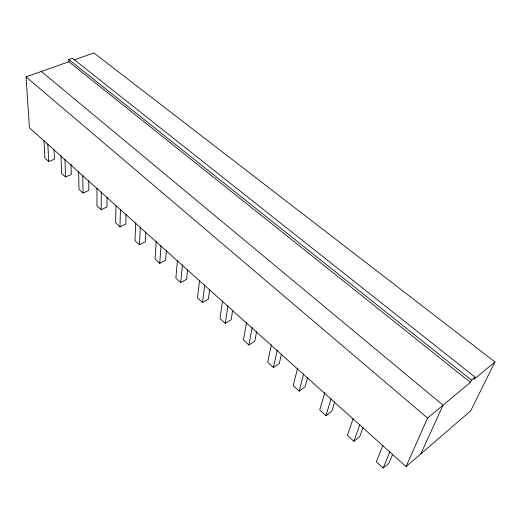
<?xml version="1.0" encoding="UTF-8"?>
<svg xmlns="http://www.w3.org/2000/svg" width="521" height="521" viewBox="0 0 521 521"><rect width="100%" height="100%" fill="white"/><g stroke="black" fill="none" stroke-linecap="round" stroke-linejoin="round"><path stroke-width="0.78" d="M107.079 197.283L106.987 206.928L101.191 209.67L101.256 191.884M115.962 205.919L115.636 222.903L119.993 226.895L125.808 224.037L126.095 214.378M119.993 226.895L120.416 209.097M135.688 222.825L134.972 240.624L139.491 244.766L145.326 241.77L145.821 232.112M139.491 244.766L140.299 226.967M156.202 241.256L155.076 259.048L159.765 263.346L165.619 260.207L166.342 250.562M159.765 263.346L160.996 245.56M177.427 260.331L175.857 278.09L180.728 282.558L186.596 279.269L187.567 269.637M180.728 282.558L182.409 264.805M199.543 280.2L197.498 297.927L202.565 302.564L208.439 299.119L209.67 289.513M202.565 302.564L204.727 284.857M222.558 300.884L219.999 318.546L225.267 323.372L231.148 319.757L232.666 310.184M225.267 323.372L227.951 305.729M246.531 322.421L243.418 340.005L248.901 345.026L254.782 341.229L256.606 331.701M248.901 345.026L252.151 327.468M271.408 344.772L267.69 362.251L273.408 367.487L279.289 363.495L281.438 354.026M273.408 367.487L277.263 350.034M297.582 368.288L293.219 385.638L299.178 391.102L305.052 386.901L307.559 377.504M299.178 391.102L303.697 373.785M324.941 392.267L319.731 409.936L325.951 415.641L331.812 411.219L334.71 401.906M325.951 415.641L331.109 398.78M353.16 418.591L347.416 435.309L353.915 441.267L359.75 436.611L363.013 427.578M353.915 441.267L359.842 424.595M382.909 445.331L376.351 461.827L383.15 468.053L388.959 463.149L392.665 454.24M383.15 468.053L389.91 451.622M68.863 61.771L26.05 76.867L29.41 127.756L406.067 466.614L427.572 418.07L470.411 382.375L471.479 380.135L475.074 377.152L72.445 58.235L68.805 59.511L68.863 61.771L470.411 382.375M420.838 453.863L443.032 405.188L41.374 71.462M475.074 377.152L473.993 379.392L494.95 361.926L93.884 52.947L74.021 59.948M494.95 361.926L470.678 410.848L406.067 466.614M78.651 171.565L78.99 189.325L83.047 193.044L88.817 190.425L88.733 180.787M60.964 155.675L61.608 173.395L65.529 176.99L71.279 174.483L70.999 164.063M43.979 140.41L44.91 158.091L48.7 161.562L54.418 159.166L54.002 149.566M68.805 59.511L471.479 380.135M26.05 76.867L427.572 418.07M101.191 209.67L96.984 205.815L96.971 188.035M47.834 143.874L48.7 161.562M64.949 159.257L65.529 176.99M82.78 175.277L83.047 193.044"/></g></svg>
